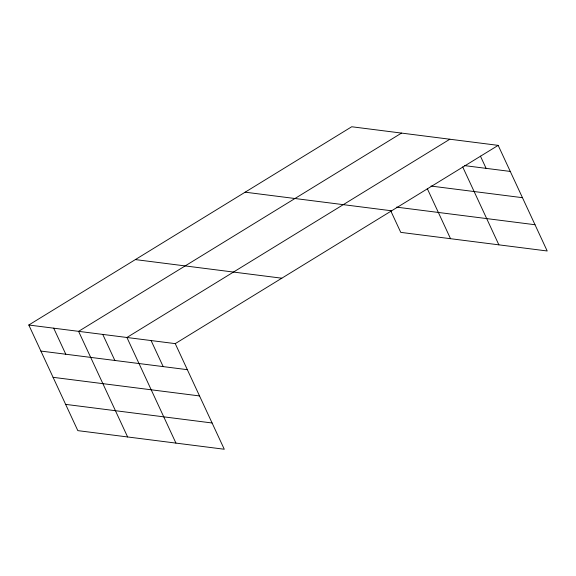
<?xml version="1.0" encoding="UTF-8"?>
<svg xmlns="http://www.w3.org/2000/svg" width="576" height="576" viewBox="0 0 576 576"><rect width="100%" height="100%" fill="white"/><g stroke="black" fill="none" stroke-linecap="round" stroke-linejoin="round"><path stroke-width="0.86" d="M28.8 325.015L175.248 343.627L224.28 449.244L77.825 430.632L28.8 325.015L351.72 126.756L498.175 145.368L547.2 250.985L400.752 232.373L390.78 210.895M401.515 133.085L78.595 331.344L127.62 436.961M449.849 139.226L126.922 337.486L175.946 443.102M175.248 343.627L498.175 145.368M464.53 165.614L510.271 171.425M430.978 186.055L522.454 197.683M396.562 207.137L535.01 224.734M245.16 192.182L391.608 210.794M135.367 259.589L281.815 278.201M40.896 351.065L187.344 369.677M53.078 377.323L199.534 395.935M65.635 404.374L212.09 422.986M480.434 156.139L486.101 168.35M462.679 166.874L498.874 244.843M427.277 188.582L450.54 238.702M151.085 340.553L163.181 366.61M102.758 334.411L114.854 360.468M53.698 328.176L65.794 354.233"/></g></svg>
